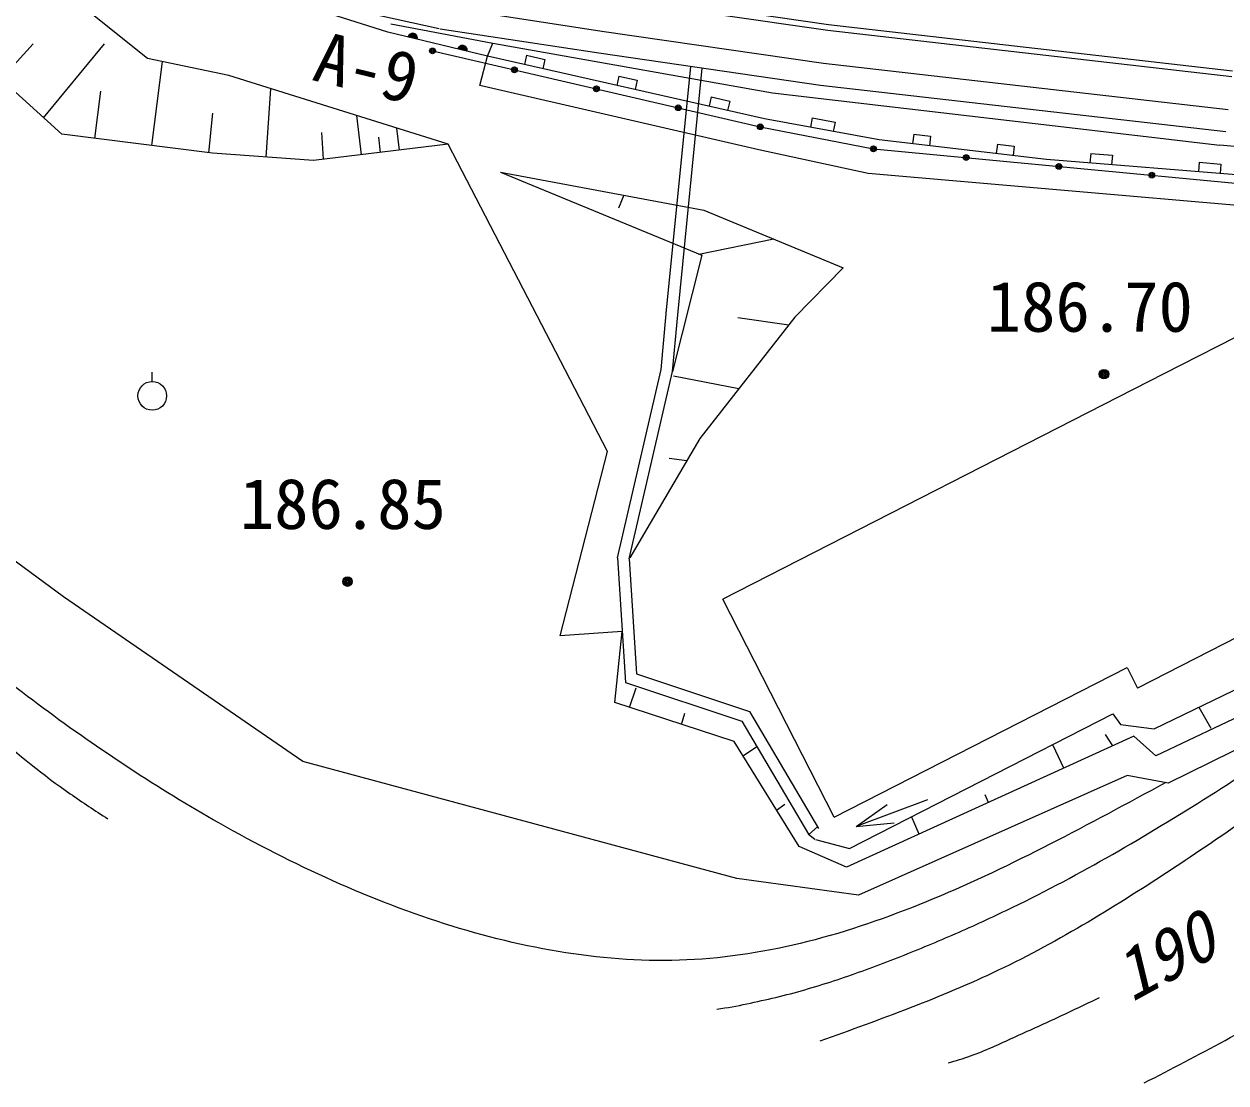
# Model space of a CAD drawing. Units: millimetres, scale not verified. Extents: x 40000 to 680000, y 20000 to 380000.
# Drawn here: x 431940 to 463354, y 253551 to 281221 of the extents above; entities that cross this region are included whole.
import ezdxf
from ezdxf.enums import TextEntityAlignment as Align

# ---------------------------------------------------------------- set-up
doc = ezdxf.new("R2010")
doc.units = ezdxf.units.MM
doc.header["$LTSCALE"] = 1000
doc.layers.add('M-BGD', color=7, linetype='Continuous', lineweight=13)
doc.layers.add('M-BMK-SRVR', color=3, linetype='Continuous', lineweight=13)
doc.styles.add('ＭＳ ゴシック', font='')
doc.styles.get('ＭＳ ゴシック').set_extended_font_data('MS Gothic')

msp = doc.modelspace()

# ---------------------------------------------------------------- linework, layer by layer
at = {"layer": 'M-BGD'}
for p, q in [((435167, 280320), (432274, 282641)), ((442787, 281097), (438152, 282120)), ((441447, 281011), (438283, 282013)), ((452945, 281054), (447173, 281891)), ((452964, 281202), (447195, 282039)), ((447044, 281030), (442909, 281664)), ((441529, 281229), (444194, 280723)), ((463523, 279991), (452964, 281202)), ((444052, 280379), (441447, 281011)), ((446959, 280456), (442819, 281091)), ((452833, 280191), (447044, 281030)), ((463507, 279842), (452945, 281054)), ((432924, 278339), (430363, 280672)), ((431339, 279783), (432181, 280707)), ((432448, 278772), (434040, 280700)), ((444052, 280379), (444194, 280723)), ((444194, 280723), (451500, 279423)), ((437291, 279875), (435167, 280320)), ((435282, 278043), (435558, 280238)), ((442615, 280519), (451182, 278538)), ((443850, 279614), (444052, 280379)), ((451294, 278744), (444052, 280379)), ((445072, 280405), (445017, 280161)), ((445072, 280405), (445555, 280296)), ((445555, 280296), (445500, 280052)), ((452758, 279615), (446959, 280456)), ((448725, 273654), (449367, 280107)), ((449024, 273625), (449664, 280064)), ((463414, 278977), (452833, 280191)), ((443027, 278079), (437291, 279875)), ((451143, 277936), (443850, 279614)), ((447486, 279860), (447431, 279616)), ((447486, 279860), (447969, 279751)), ((447969, 279751), (447914, 279507)), ((463350, 278401), (452758, 279615)), ((433794, 278230), (433949, 279470)), ((438267, 277745), (438394, 279530)), ((449901, 279315), (449846, 279071)), ((449901, 279315), (450383, 279206)), ((451500, 279423), (458887, 278559)), ((450383, 279206), (450328, 278962)), ((436771, 277856), (436876, 278889)), ((440761, 277807), (440638, 278827)), ((454290, 278192), (451294, 278744)), ((452538, 278769), (452492, 278523)), ((452538, 278769), (453137, 278659)), ((453137, 278659), (453092, 278413)), ((436865, 277844), (432924, 278339)), ((439766, 277687), (439727, 278383)), ((441754, 277926), (441685, 278500)), ((451182, 278538), (454139, 277959)), ((455194, 278339), (455165, 278090)), ((455194, 278339), (455631, 278288)), ((458887, 278559), (463195, 278058)), ((443027, 278079), (439509, 277656)), ((441257, 277867), (441209, 278265)), ((447194, 270050), (443027, 278079)), ((458664, 277682), (454290, 278192)), ((455631, 278288), (455602, 278039)), ((457381, 278083), (457352, 277835)), ((457381, 278083), (457818, 278032)), ((457818, 278032), (457789, 277784)), ((470953, 277301), (463195, 278058)), ((439509, 277656), (436865, 277844)), ((454001, 277319), (451143, 277936)), ((454139, 277959), (466267, 276812)), ((459819, 277839), (459799, 277590)), ((459819, 277839), (460387, 277793)), ((460387, 277793), (460366, 277544)), ((464339, 277222), (458664, 277682)), ((462657, 277609), (462636, 277360)), ((462657, 277609), (463224, 277563)), ((463224, 277563), (463204, 277314)), ((444394, 277350), (449705, 276356)), ((444394, 277350), (449656, 275185)), ((464274, 276426), (454001, 277319)), ((447616, 276747), (447479, 276408)), ((449705, 276356), (453348, 274854)), ((451533, 275603), (449573, 275195)), ((449656, 275185), (448889, 272145)), ((453348, 274854), (452089, 273560)), ((467073, 274805), (461729, 272078)), ((448593, 272192), (448725, 273652)), ((448889, 272145), (449024, 273625)), ((452089, 273560), (449602, 270395)), ((451926, 273352), (450595, 273540)), ((435293, 271878), (435293, 272128)), ((447452, 267273), (448593, 272192)), ((447754, 267248), (448889, 272145)), ((461729, 272078), (450202, 266196)), ((450621, 271691), (448914, 272022)), ((449602, 270395), (447771, 267273)), ((432975, 266251), (427675, 270149)), ((445950, 265238), (447194, 270050)), ((449260, 269811), (448805, 269871)), ((471146, 269024), (461044, 263870)), ((447452, 267273), (447661, 264019)), ((447754, 267248), (447948, 264240)), ((439228, 261951), (432975, 266251)), ((453111, 260495), (450202, 266196)), ((447576, 265347), (445950, 265238)), ((447379, 263489), (447576, 265347)), ((461479, 262800), (465723, 264863)), ((447948, 264240), (450905, 263255)), ((453111, 260495), (460771, 264404)), ((460771, 264404), (461044, 263870)), ((466222, 264332), (461524, 262101)), ((447661, 264019), (450704, 263006)), ((447762, 263363), (447936, 263872)), ((466823, 263839), (461843, 261387)), ((450499, 262469), (447379, 263489)), ((450905, 263255), (452702, 260204)), ((462645, 263367), (462957, 262826)), ((449124, 262918), (449208, 263218)), ((450704, 263006), (452444, 260052)), ((453517, 259677), (460394, 263200)), ((460394, 263200), (460596, 262919)), ((460402, 262364), (460210, 262659)), ((460596, 262919), (461479, 262800)), ((452197, 259733), (450499, 262469)), ((450727, 262100), (451082, 262330)), ((460944, 262611), (453434, 259189)), ((459113, 261776), (458839, 262370)), ((461524, 262101), (460944, 262611)), ((450568, 258896), (439228, 261951)), ((460772, 261583), (453747, 258460)), ((461843, 261387), (460772, 261583)), ((457146, 260880), (457059, 261079)), ((451610, 260678), (451825, 260833)), ((455558, 260950), (453685, 260248)), ((453685, 260248), (454499, 260830)), ((455335, 260055), (455136, 260511)), ((452449, 260047), (452680, 260244)), ((453685, 260248), (454681, 260345)), ((452444, 260052), (452610, 259920)), ((452625, 259914), (453517, 259677)), ((453434, 259189), (452197, 259733)), ((453747, 258460), (450568, 258896))]:
    msp.add_line(p, q, dxfattribs=at)
for centre, radius in [((442615, 280519), 75), ((442615, 280519), 50), ((442615, 280519), 25), ((444757, 280024), 75), ((444757, 280024), 50), ((444757, 280024), 25), ((446899, 279528), 75), ((446899, 279528), 50), ((446899, 279528), 25), ((449040, 279033), 75), ((449040, 279033), 50), ((449040, 279033), 25), ((451182, 278538), 75), ((451182, 278538), 50), ((451182, 278538), 25), ((454139, 277959), 75), ((454139, 277959), 50), ((454139, 277959), 25), ((456564, 277730), 75), ((456564, 277730), 50), ((456564, 277730), 25), ((458990, 277500), 75), ((458990, 277500), 50), ((458990, 277500), 25), ((461416, 277271), 75), ((461416, 277271), 50), ((461416, 277271), 25), ((460166, 272072), 125), ((460166, 272072), 100), ((460166, 272072), 75), ((460166, 272072), 50), ((460166, 272072), 25), ((435291, 271505), 375), ((440394, 266652), 125), ((440394, 266652), 100), ((440394, 266652), 75), ((440394, 266652), 50), ((440394, 266652), 25)]:
    msp.add_circle(centre, radius, dxfattribs=at)
for centre, radius in [((442098, 280853), 125), ((442098, 280853), 100), ((442098, 280853), 75), ((442098, 280853), 50), ((442098, 280853), 25), ((443400, 280537), 125), ((443400, 280537), 100), ((443400, 280537), 75), ((443400, 280537), 50), ((443400, 280537), 25)]:
    msp.add_arc(centre, radius, 346.3555, 166.3555, dxfattribs=at)
for points, knots in [([(461782, 261401), (460777, 260856), (459772, 260311), (458754, 259790), (457754, 259279), (456742, 258793), (455705, 258361), (454699, 257941), (453671, 257573), (452616, 257295), (451585, 257023), (450529, 256838), (449465, 256775), (448410, 256713), (447348, 256772), (446302, 256923), (445226, 257078), (444166, 257329), (443129, 257650), (442067, 257978), (441029, 258379), (440015, 258832), (438996, 259288), (438001, 259796), (437029, 260346), (435438, 261246), (433908, 262257), (432439, 263347), (430991, 264422), (429601, 265574), (428254, 266773), (426910, 267968), (425607, 269210), (424324, 270470), (423040, 271732), (421775, 273012), (420503, 274285), (419666, 275123), (418827, 275957), (417986, 276791), (417145, 277625), (416303, 278459), (415456, 279286), (414608, 280113), (413755, 280934), (412917, 281772), (412078, 282611), (411254, 283468), (410373, 284255), (409940, 284643), (409492, 285014), (409031, 285381), (405583, 288129), (401377, 290657), (397075, 290754), (394525, 290812), (391941, 290015), (389492, 289062), (387786, 288399), (386145, 287659), (384604, 286744), (382389, 285428), (380381, 283749), (378274, 282232), (376536, 280980), (374730, 279839), (372947, 278660), (370795, 277236), (368678, 275757), (366560, 274279)], [0, 0, 0, 0, 1, 1, 1, 2, 2, 2, 3, 3, 3, 4, 4, 4, 5, 5, 5, 6, 6, 6, 7, 7, 7, 8, 8, 8, 9, 9, 9, 10, 10, 10, 11, 11, 11, 12, 12, 12, 13, 13, 13, 14, 14, 14, 15, 15, 15, 16, 16, 16, 17, 17, 17, 18, 18, 18, 19, 19, 19, 20, 20, 20, 21, 21, 21, 22, 22, 22, 23, 23, 23, 23]), ([(412827, 279648), (413198, 279298), (413569, 278947), (413939, 278597), (414310, 278247), (414681, 277897), (415052, 277546), (415423, 277196), (415794, 276846), (416165, 276497), (416537, 276147), (416908, 275797), (417280, 275448), (417961, 274808), (418643, 274169), (419326, 273530), (420009, 272892), (420692, 272254), (421375, 271616), (422058, 270978), (422741, 270340), (423424, 269702), (424107, 269065), (424789, 268427), (425471, 267788), (426090, 267209), (426707, 266630), (427328, 266054), (427950, 265479), (428574, 264906), (429208, 264345), (429843, 263784), (430488, 263234), (431137, 262688), (431789, 262140), (432445, 261596), (433142, 261109), (433465, 260883), (433797, 260669), (434129, 260454)], [0, 0, 0, 0, 1, 1, 1, 2, 2, 2, 3, 3, 3, 4, 4, 4, 5, 5, 5, 6, 6, 6, 7, 7, 7, 8, 8, 8, 9, 9, 9, 10, 10, 10, 11, 11, 11, 12, 12, 12, 13, 13, 13, 13]), ([(461217, 253551), (462634, 254283), (464051, 255015), (465390, 255871), (466595, 256642), (467737, 257513), (468864, 258398), (469979, 259273), (471079, 260161), (472199, 261027), (473291, 261872), (474402, 262697), (475568, 263441), (476706, 264168), (477898, 264819), (479148, 265325), (479819, 265596), (480507, 265825), (481203, 266026), (481911, 266231), (482627, 266406), (483346, 266567), (484080, 266732), (484818, 266882), (485556, 267031), (486309, 267183), (487061, 267334), (487811, 267499), (488799, 267715), (489783, 267954), (490769, 268179), (491745, 268403), (492724, 268613), (493713, 268773), (494663, 268928), (495622, 269036), (496587, 269047), (497511, 269058), (498441, 268981), (499339, 268768), (500114, 268584), (500865, 268300), (501585, 267957), (502334, 267601), (503049, 267181), (503745, 266733), (504467, 266268), (505167, 265772), (505863, 265269), (506571, 264758), (507273, 264241), (507986, 263738), (508700, 263235), (509425, 262748), (510169, 262289), (510897, 261839), (511644, 261416), (512413, 261038), (513163, 260669), (513935, 260343), (514730, 260080), (515512, 259820), (516316, 259622), (517131, 259505), (517608, 259436), (518088, 259395), (518569, 259375), (519056, 259354), (519543, 259354), (520030, 259368), (520523, 259383), (521015, 259411), (521506, 259448), (522001, 259485), (522495, 259530), (522989, 259578), (524130, 259687), (525271, 259807), (526412, 259918), (527545, 260028), (528679, 260128), (529815, 260201), (530939, 260273), (532065, 260318), (533191, 260305), (534306, 260291), (535421, 260219), (536531, 260106), (537693, 259988), (538849, 259826), (540005, 259664)], [0, 0, 0, 0, 1, 1, 1, 2, 2, 2, 3, 3, 3, 4, 4, 4, 5, 5, 5, 6, 6, 6, 7, 7, 7, 8, 8, 8, 9, 9, 9, 10, 10, 10, 11, 11, 11, 12, 12, 12, 13, 13, 13, 14, 14, 14, 15, 15, 15, 16, 16, 16, 17, 17, 17, 18, 18, 18, 19, 19, 19, 20, 20, 20, 21, 21, 21, 22, 22, 22, 23, 23, 23, 24, 24, 24, 25, 25, 25, 26, 26, 26, 27, 27, 27, 28, 28, 28, 29, 29, 29, 30, 30, 30, 30]), ([(470331, 265280), (470004, 265025), (469677, 264770), (469349, 264516), (469021, 264261), (468692, 264006), (468362, 263752), (468030, 263496), (467697, 263241), (467363, 262987), (467025, 262730), (466685, 262474), (466345, 262221), (464928, 261168), (463485, 260153), (462009, 259179), (460523, 258199), (459004, 257260), (457404, 256495), (455896, 255774), (454317, 255208), (452737, 254642)], [0, 0, 0, 0, 1, 1, 1, 2, 2, 2, 3, 3, 3, 4, 4, 4, 5, 5, 5, 6, 6, 6, 7, 7, 7, 7]), ([(450044, 255483), (450114, 255492), (450183, 255501), (450253, 255511), (450511, 255549), (450766, 255604), (451021, 255660), (451275, 255715), (451529, 255771), (451782, 255834), (452036, 255898), (452288, 255968), (452538, 256043), (452789, 256118), (453039, 256197), (453287, 256281), (453535, 256365), (453783, 256452), (454029, 256543), (454275, 256634), (454520, 256727), (454764, 256823), (455006, 256918), (455246, 257014), (455486, 257113), (455725, 257212), (455964, 257313), (456202, 257416), (456439, 257519), (456676, 257624), (456911, 257732), (457146, 257839), (457381, 257949), (457614, 258061), (458501, 258487), (459373, 258947), (460229, 259433), (461088, 259918), (461932, 260429), (462765, 260955), (463602, 261483), (464428, 262027), (465248, 262578), (466071, 263131), (466888, 263691), (467705, 264252)], [0, 0, 0, 0, 1, 1, 1, 2, 2, 2, 3, 3, 3, 4, 4, 4, 5, 5, 5, 6, 6, 6, 7, 7, 7, 8, 8, 8, 9, 9, 9, 10, 10, 10, 11, 11, 11, 12, 12, 12, 13, 13, 13, 14, 14, 14, 15, 15, 15, 15]), ([(456094, 254076), (456290, 254133), (456486, 254190), (456678, 254258), (457065, 254394), (457438, 254570), (457812, 254742), (458186, 254914), (458561, 255081), (458934, 255254), (459307, 255427), (459678, 255605), (460049, 255784)], [0, 0, 0, 0, 1, 1, 1, 2, 2, 2, 3, 3, 3, 4, 4, 4, 4])]:
    msp.add_open_spline(points, degree=3, knots=knots, dxfattribs=at)

# ---------------------------------------------------------------- texts
at = {"layer": 'M-BGD', "style": 'ＭＳ ゴシック'}
for s, p in [('186.70', (457102, 272784)), ('186.85', (437580, 267631))]:
    msp.add_text(s, height=1320, dxfattribs=at).set_placement(p, align=Align.BOTTOM_LEFT)
at = {"layer": 'M-BGD', "style": 'ＭＳ ゴシック', "oblique": 15}
msp.add_text('190', height=1320, rotation=28.63, dxfattribs=at).set_placement((461071, 255298), align=Align.BOTTOM_LEFT)
at = {"layer": 'M-BMK-SRVR', "style": 'ＭＳ ゴシック'}
msp.add_text('A-9', height=1320, rotation=346.128, dxfattribs=at).set_placement((439340, 279379), align=Align.BOTTOM_LEFT)

doc.saveas('drawing.dxf')
